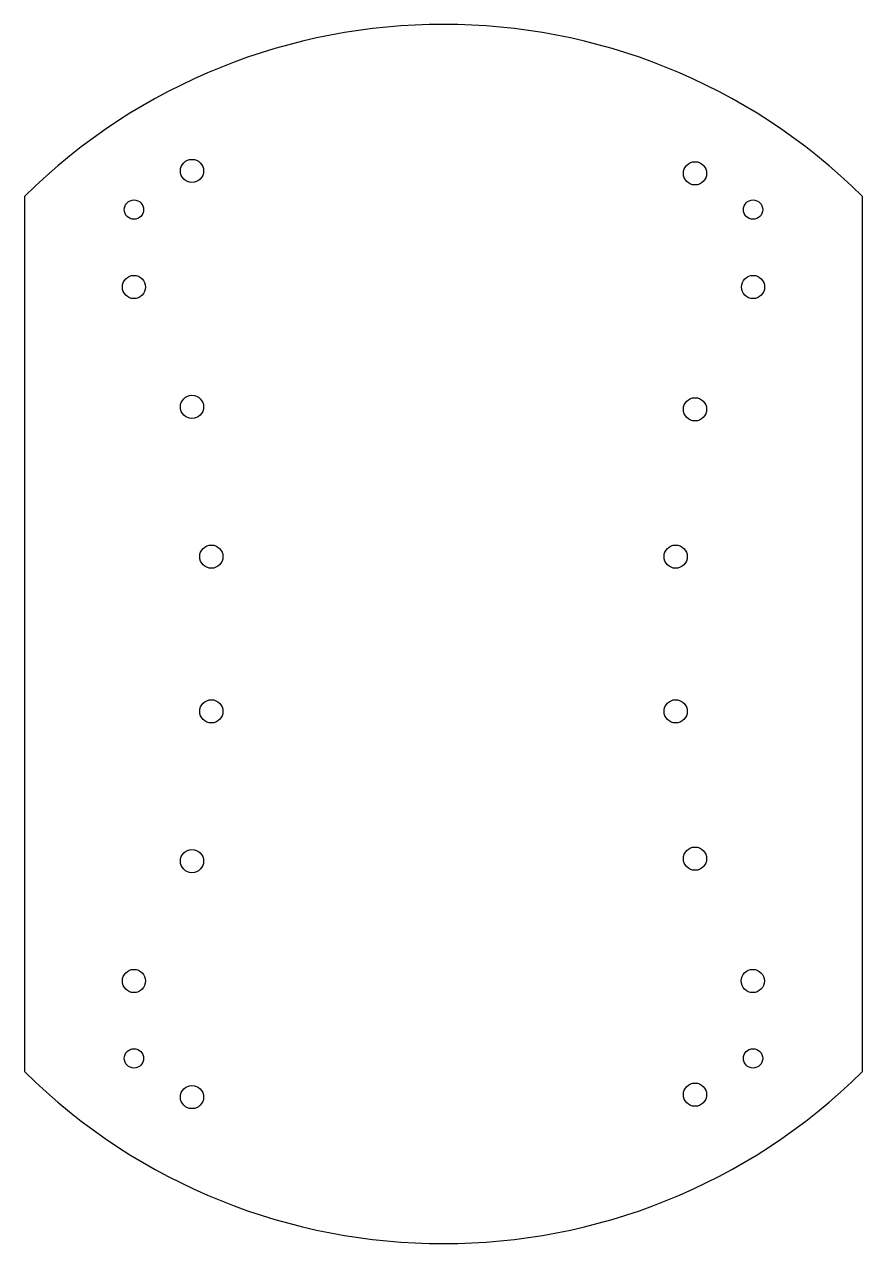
# Model space of a CAD drawing. Header units: millimetres. Extents: x -7 to 102, y -19 to 139.
import ezdxf

# ---------------------------------------------------------------- set-up
doc = ezdxf.new("R2010")
doc.units = ezdxf.units.MM

msp = doc.modelspace()

# ---------------------------------------------------------------- linework, layer by layer
at = {"color": 7, "linetype": 'Continuous', "lineweight": 25}
for p, q in [((-6.66, 116.54), (-6.66, 3.46)), ((101.66, 3.46), (101.66, 116.54))]:
    msp.add_line(p, q, dxfattribs=at)
for centre, radius in [((15, 119.85), 1.5), ((80, 119.54), 1.5), ((7.5, 114.85), 1.25), ((87.5, 114.85), 1.25), ((7.5, 104.85), 1.5), ((87.5, 104.85), 1.5), ((15, 89.35), 1.5), ((80, 89.04), 1.5), ((17.5, 70), 1.5), ((77.5, 70), 1.5), ((17.5, 50), 1.5), ((77.5, 50), 1.5), ((15, 30.65), 1.5), ((80, 30.96), 1.5), ((7.5, 15.15), 1.5), ((87.46, 15.15), 1.5), ((7.5, 5.15), 1.25), ((87.5, 5.15), 1.25), ((15, 0.15), 1.5), ((80, 0.46), 1.5)]:
    msp.add_circle(centre, radius, dxfattribs=at)
for centre, start, end in [((47.5, 61.77), 45.3231, 134.6769), ((47.5, 58.23), 225.3231, 314.6769)]:
    msp.add_arc(centre, 77.03, start, end, dxfattribs=at)

doc.saveas('drawing.dxf')
